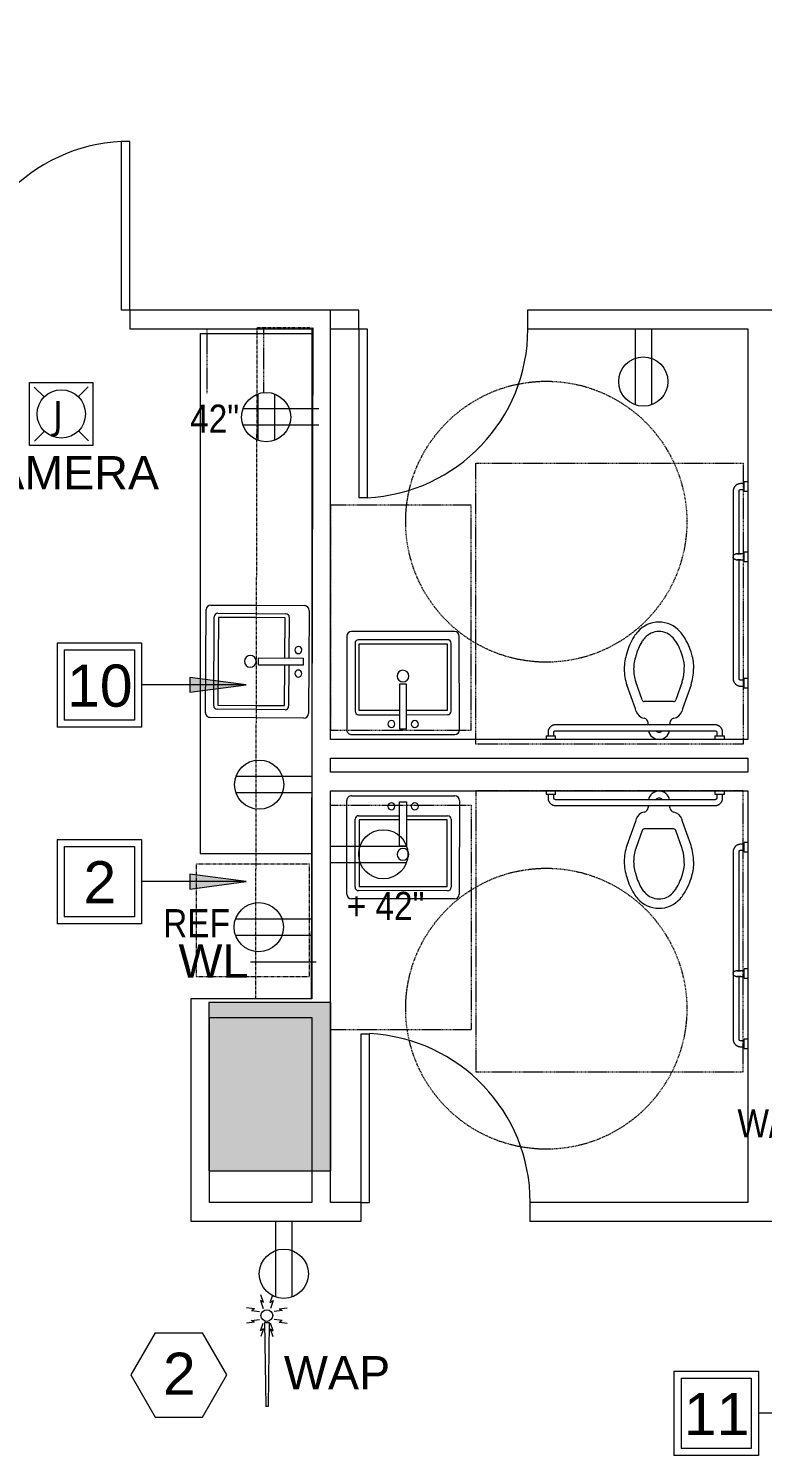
# Model space of a CAD drawing. Header units: inches. Extents: x 1 to 3107, y -595 to 378.
# Drawn here: x 1689.5 to 1846.1, y -403.1 to -98.4 of the extents above; entities that cross this region are included whole.
import ezdxf

# ---------------------------------------------------------------- set-up
doc = ezdxf.new("R2010")
doc.units = ezdxf.units.IN
doc.header["$MEASUREMENT"] = 0
for name, pattern in [('Demolished 3_16_', [0.28125, 0.1875, -0.09375]), ('Hidden 1_8_', [0.1875, 0.125, -0.0625]), ('Overhead', [0.15625, 0.09375, -0.0625])]:
    doc.linetypes.add(name, pattern=pattern)
for name, color, linetype, lineweight in [('A-ANNO-NOTE', 131, 'Continuous', 20), ('A-DETL', 90, 'Continuous', 9), ('A-DETL-DEMO', 6, 'Demolished 3_16_', 9), ('A-DETL-GENF', 92, 'Continuous', 9), ('A-DETL-HDLN', 90, 'Hidden 1_8_', 9), ('A-DETL-MEDM', 33, 'Continuous', 13), ('A-DOOR', 31, 'Continuous', 13), ('A-WALL', 113, 'Continuous', 50), ('E-DATA', 2, 'Continuous', 9), ('E-ELEC-FIXT-IDEN', 2, 'Continuous', 9), ('G-ANNO-TEXT', 231, 'Continuous', 9), ('P-SANR-FIXT', 6, 'Continuous', 13), ('Q-CASE', 31, 'Continuous', 13), ('Q-SPCQ', 91, 'Continuous', 13)]:
    doc.layers.add(name, color=color, linetype=linetype, lineweight=lineweight)
doc.styles.add('Arial', font='arial.ttf', dxfattribs={"height": 9})
doc.styles.add('Arial_2', font='arial.ttf', dxfattribs={"width": 0.85, "height": 6})
doc.styles.add('Arial_3', font='arial.ttf', dxfattribs={"height": 7.125})
doc.styles.add('Tahoma', font='tahoma.ttf', dxfattribs={"height": 6})

# ---------------------------------------------------------------- blocks, each defined once
blk = doc.blocks.new('Upper Cabinet - Standard Upper Cabinet-2101312-New Construction - Tel_Data_Elec Plan')
at = {"layer": 'Q-CASE'}
blk.add_line((95.92, 0), (-47.26, 0), dxfattribs=at)
at = {"layer": 'Q-CASE', "linetype": 'Overhead', "lineweight": 9}
for p, q in [((-47.26, 0), (-47.26, -12)), ((95.92, -12), (95.92, 0)), ((-47.26, -12), (95.92, -12))]:
    blk.add_line(p, q, dxfattribs=at)
blk = doc.blocks.new('Sink-Single - 2D - Default-492951-New Construction - Tel_Data_Elec Plan')
at = {"layer": 'P-SANR-FIXT'}
for p, q in [((-12, 12.19), (-12, 22.5)), ((-11, 23.5), (11, 23.5)), ((-0.76, 12.75), (-0.76, 22.25)), ((-0.76, 22.25), (0.74, 22.25)), ((0.74, 22.25), (0.74, 12.75)), ((12, 22.5), (12, 12.31)), ((-10.25, 12.2), (-10.25, 18.5)), ((-9.5, 19.25), (-0.76, 19.25)), ((-0.76, 18.37), (-9.37, 18.37)), ((-9.37, 18.37), (-9.37, 12.21)), ((0.74, 19.25), (9.5, 19.25)), ((9.38, 18.37), (0.74, 18.37)), ((9.38, 12.29), (9.38, 18.37)), ((10.25, 18.5), (10.25, 12.3)), ((-12, 2.5), (-12, 12.19)), ((-10.25, 4), (-10.25, 12.2)), ((-9.37, 12.21), (-9.37, 4.13)), ((0.74, 12.75), (-0.76, 12.75)), ((9.38, 4.13), (9.38, 12.29)), ((10.25, 12.3), (10.25, 4)), ((12, 12.31), (12, 2.5)), ((9.5, 3.25), (-9.5, 3.25)), ((-9.37, 4.13), (9.38, 4.13)), ((11, 1.5), (-11, 1.5))]:
    blk.add_line(p, q, dxfattribs=at)
for centre, radius, start, end in [((-11, 22.5), 1, 90, 180), ((-2.5, 21.25), 0.75, 0, 180), ((2.5, 21.25), 0.75, 0, 180), ((11, 22.5), 1, 0, 90), ((-9.5, 18.5), 0.75, 90, 180), ((-2.5, 21.25), 0.75, 180, 0), ((2.5, 21.25), 0.75, 180, 0), ((9.5, 18.5), 0.75, 0, 90), ((-0.03, 11), 1.25, 0, 180), ((-0.03, 11), 1.25, 180, 0), ((-9.5, 4), 0.75, 180, 270), ((9.5, 4), 0.75, 270, 0), ((-11, 2.5), 1, 180, 270), ((11, 2.5), 1, 270, 360)]:
    blk.add_arc(centre, radius, start, end, dxfattribs=at)
blk = doc.blocks.new('Single-Flush - 36_ x 84_-1510128-New Construction - Tel_Data_Elec Plan')
at = {"layer": 'A-DOOR', "color": 7, "lineweight": 20}
for p, q in [((16.25, 2), (16.25, 38.02)), ((18, 38.02), (16.25, 38.02)), ((18, 2), (18, 38.02)), ((18, 2), (16.25, 2))]:
    blk.add_line(p, q, dxfattribs=at)
at = {"layer": 'A-DOOR', "lineweight": 9}
blk.add_arc((18, 2), 36.07, 92.7812, 180, dxfattribs=at)
blk = doc.blocks.new('Counter Top _No Backsplash_ - Standard Counter Top-2102570-New Construction - Tel_Data_Elec Plan')
at = {"layer": 'Q-CASE'}
for p, q in [((63.75, 0), (-47.26, 0)), ((-47.26, 0), (-47.26, -11.84)), ((63.75, 0), (63.75, -12.09)), ((-47.26, -11.84), (-47.26, -23.81)), ((63.75, -12.09), (63.75, -23.81))]:
    blk.add_line(p, q, dxfattribs=at)
blk = doc.blocks.new('Single-Flush - 36_ x 84_-1509972-New Construction - Tel_Data_Elec Plan')
at = {"layer": 'A-DOOR', "color": 7, "lineweight": 20}
for p, q in [((16.25, -2), (16.25, -38.02)), ((18, -2), (16.25, -2)), ((18, -2), (18, -38.02)), ((18, -38.02), (16.25, -38.02))]:
    blk.add_line(p, q, dxfattribs=at)
at = {"layer": 'A-DOOR', "lineweight": 9}
blk.add_arc((18, -2), 36.07, 180, 267.2188, dxfattribs=at)
blk = doc.blocks.new('Sink-Single - 2D - Default-V21-New Construction - Tel_Data_Elec Plan')
at = {"layer": 'P-SANR-FIXT'}
for p, q in [((-12, 2.5), (-12, 22.5)), ((-11, 23.5), (11, 23.5)), ((-0.76, 12.75), (-0.76, 22.25)), ((-0.76, 22.25), (0.74, 22.25)), ((0.74, 22.25), (0.74, 12.75)), ((12, 22.5), (12, 2.5)), ((-10.25, 4), (-10.25, 18.5)), ((-9.5, 19.25), (-0.76, 19.25)), ((-0.76, 18.37), (-9.37, 18.37)), ((-9.37, 18.37), (-9.37, 4.13)), ((0.74, 19.25), (9.5, 19.25)), ((9.38, 18.37), (0.74, 18.37)), ((9.38, 4.13), (9.38, 18.37)), ((10.25, 18.5), (10.25, 4)), ((0.74, 12.75), (-0.76, 12.75)), ((9.5, 3.25), (-9.5, 3.25)), ((-9.37, 4.13), (9.38, 4.13)), ((11, 1.5), (-11, 1.5))]:
    blk.add_line(p, q, dxfattribs=at)
for centre, radius, start, end in [((-11, 22.5), 1, 90, 180), ((-2.5, 21.25), 0.75, 0, 180), ((2.5, 21.25), 0.75, 0, 180), ((11, 22.5), 1, 0, 90), ((-9.5, 18.5), 0.75, 90, 180), ((-2.5, 21.25), 0.75, 180, 0), ((2.5, 21.25), 0.75, 180, 0), ((9.5, 18.5), 0.75, 0, 90), ((-0.03, 11), 1.25, 0, 180), ((-0.03, 11), 1.25, 180, 0), ((-9.5, 4), 0.75, 180, 270), ((9.5, 4), 0.75, 270, 0), ((-11, 2.5), 1, 180, 270), ((11, 2.5), 1, 270, 360)]:
    blk.add_arc(centre, radius, start, end, dxfattribs=at)
blk = doc.blocks.new('Toilet - Wall-Mounted_Tankless - 2D - ADA-825458-New Construction - Tel_Data_Elec Plan')
at = {"layer": 'P-SANR-FIXT'}
for p, q in [((-4.86, -5.97), (-5.04, -6.5)), ((-2.31, -3.11), (-2.31, -3.55)), ((2.31, -3.55), (2.31, -3.1)), ((5.04, -6.5), (4.86, -5.97)), ((-5.04, -6.5), (-6.84, -11.63)), ((-3.6, -8.43), (-4.95, -12.28)), ((3.13, -8.09), (-3.13, -8.09)), ((4.95, -12.28), (3.6, -8.43)), ((6.84, -11.63), (5.04, -6.5))]:
    blk.add_line(p, q, dxfattribs=at)
for centre, radius, start, end in [((0, -2.31), 2.31, 11.7585, 168.344), ((0, -2.31), 0.811, 36.5995, 142.7674), ((-2.77, -6.68), 2.21, 100.2494, 161.027), ((-3.35, -3.48), 1.04, 280.2494, 356.2081), ((3.35, -3.48), 1.04, 183.7919, 259.7506), ((2.77, -6.68), 2.21, 18.973, 79.7506), ((-3.13, -8.59), 0.5, 90, 160.6685), ((3.13, -8.59), 0.5, 19.3315, 90), ((3.12, -15.03), 10.52, 161.1646, 180), ((-3.12, -15.03), 10.52, 360, 18.8354), ((3.12, -15.03), 10.52, 180, 198.8354), ((3.12, -15.03), 8.52, 161.2198, 180), ((3.12, -15.03), 8.52, 180, 199.2848), ((-3.12, -15.03), 8.52, 359.5484, 18.7802), ((-0.62, -15.56), 6.05, 340.5901, 4.3884), ((-0.62, -15.56), 8.05, 341.1646, 3.7754), ((5.91, -15.01), 11.2, 194.6127, 211.5272), ((-6.53, -14.47), 12.01, 327.8381, 345.0642), ((-6.53, -14.47), 14.01, 327.6462, 344.7553), ((5.91, -15.01), 13.2, 194.9626, 211.7838), ((3.98, -15.55), 9.29, 214.9406, 221.2014), ((-3.98, -15.55), 9.29, 318.7986, 325.121), ((3.98, -15.55), 11.29, 214.6359, 221.2014), ((0, -19.04), 6, 221.2014, 318.7986), ((0, -19.04), 4, 221.2014, 318.7986), ((-3.98, -15.55), 11.29, 318.7986, 325.3641)]:
    blk.add_arc(centre, radius, start, end, dxfattribs=at)
blk = doc.blocks.new('Sink-Single - 2D - Default-1642245-New Construction - Tel_Data_Elec Plan')
at = {"layer": 'P-SANR-FIXT'}
for p, q in [((-12, -2.5), (-12, -22.5)), ((11, -1.5), (-11, -1.5)), ((12, -22.5), (12, -2.5)), ((-10.25, -4), (-10.25, -18.5)), ((9.5, -3.25), (-9.5, -3.25)), ((-9.37, -18.37), (-9.37, -4.13)), ((-9.37, -4.13), (9.38, -4.13)), ((9.38, -4.13), (9.38, -18.37)), ((10.25, -18.5), (10.25, -4)), ((0.74, -12.75), (-0.76, -12.75)), ((-0.76, -12.75), (-0.76, -22.25)), ((0.74, -22.25), (0.74, -12.75)), ((-9.5, -19.25), (-0.76, -19.25)), ((-0.76, -18.37), (-9.37, -18.37)), ((9.38, -18.37), (0.74, -18.37)), ((0.74, -19.25), (9.5, -19.25)), ((-11, -23.5), (11, -23.5)), ((-0.76, -22.25), (0.74, -22.25))]:
    blk.add_line(p, q, dxfattribs=at)
for centre, radius, start, end in [((-11, -2.5), 1, 90, 180), ((11, -2.5), 1, 0, 90), ((-9.5, -4), 0.75, 90, 180), ((9.5, -4), 0.75, 360, 90), ((-0.03, -11), 1.25, 360, 180), ((-0.03, -11), 1.25, 180, 360), ((-9.5, -18.5), 0.75, 180, 270), ((-2.5, -21.25), 0.75, 360, 180), ((-2.5, -21.25), 0.75, 180, 360), ((2.5, -21.25), 0.75, 360, 180), ((2.5, -21.25), 0.75, 180, 360), ((9.5, -18.5), 0.75, 270, 0), ((-11, -22.5), 1, 180, 270), ((11, -22.5), 1, 270, 0)]:
    blk.add_arc(centre, radius, start, end, dxfattribs=at)
blk = doc.blocks.new('Toilet - Wall-Mounted_Tankless - 2D - ADA-V23-New Construction - Tel_Data_Elec Plan')
at = {"layer": 'P-SANR-FIXT'}
for p, q in [((-3.6, 8.43), (-4.95, 12.28)), ((4.95, 12.28), (3.6, 8.43)), ((-5.04, 6.5), (-6.84, 11.63)), ((6.84, 11.63), (5.04, 6.5)), ((-4.86, 5.97), (-5.04, 6.5)), ((3.13, 8.09), (-3.13, 8.09)), ((5.04, 6.5), (4.86, 5.97)), ((-2.31, 3.11), (-2.31, 3.55)), ((2.31, 3.55), (2.31, 3.1))]:
    blk.add_line(p, q, dxfattribs=at)
for centre, radius, start, end in [((0, 19.04), 6, 41.2014, 138.7986), ((5.91, 15.01), 13.2, 148.2162, 165.0374), ((3.98, 15.55), 11.29, 138.7986, 145.3641), ((3.98, 15.55), 9.29, 138.7986, 145.0594), ((0, 19.04), 4, 41.2014, 138.7986), ((-3.98, 15.55), 9.29, 34.879, 41.2014), ((-3.98, 15.55), 11.29, 34.6359, 41.2014), ((-6.53, 14.47), 14.01, 15.2447, 32.3538), ((3.12, 15.03), 10.52, 161.1646, 180), ((5.91, 15.01), 11.2, 148.4728, 165.3873), ((-6.53, 14.47), 12.01, 14.9358, 32.1619), ((3.12, 15.03), 8.52, 160.7152, 180), ((-0.62, 15.56), 6.05, 355.6116, 19.4099), ((-0.62, 15.56), 8.05, 356.2246, 18.8354), ((3.12, 15.03), 10.52, 180, 198.8354), ((3.12, 15.03), 8.52, 180, 198.7802), ((-3.12, 15.03), 8.52, 341.2198, 0.4516), ((-3.12, 15.03), 10.52, 341.1646, 0), ((-3.13, 8.59), 0.5, 199.3315, 270), ((3.13, 8.59), 0.5, 270, 340.6685), ((-2.77, 6.68), 2.21, 198.973, 259.7506), ((-3.35, 3.48), 1.04, 3.7919, 79.7506), ((3.35, 3.48), 1.04, 100.2494, 176.2081), ((2.77, 6.68), 2.21, 280.2494, 341.027), ((0, 2.31), 2.31, 191.656, 348.2415), ((0, 2.31), 0.811, 217.2326, 323.4005)]:
    blk.add_arc(centre, radius, start, end, dxfattribs=at)
blk = doc.blocks.new('ADA - toilet_3-piece_grab_bars - 17_ Seat Height-2081912-New Construction - Tel_Data_Elec Plan')
at = {"layer": 'Q-SPCQ', "lineweight": 9}
for p, q in [((-9.06, -2), (-9.06, -2.75)), ((-7.06, -2.75), (-9.06, -2.75)), ((-8.68, -2.75), (-8.68, -3.5)), ((-7.43, -3.5), (-7.43, -2.75)), ((-7.06, -2.75), (-7.06, -2)), ((26.94, -2), (26.94, -2.75)), ((28.94, -2.75), (26.94, -2.75)), ((27.32, -2.75), (27.32, -3.5)), ((28.57, -3.5), (28.57, -2.75)), ((28.94, -2.75), (28.94, -2)), ((26.94, -3.87), (-7.06, -3.87)), ((-7.06, -5.12), (26.94, -5.12)), ((30.82, -15), (30.82, -55)), ((32.07, -40.38), (32.07, -15)), ((33.19, -13.37), (32.44, -13.37)), ((32.44, -14.63), (33.19, -14.63)), ((33.94, -13), (33.19, -13)), ((33.19, -15), (33.19, -13)), ((33.19, -15), (33.94, -15)), ((32.07, -55), (32.07, -41.61)), ((33.19, -40.38), (32.44, -40.38)), ((33.19, -40.38), (32.44, -40.38)), ((32.44, -41.62), (33.19, -41.62)), ((32.44, -41.62), (33.19, -41.62)), ((33.94, -40), (33.19, -40)), ((33.19, -42), (33.19, -40)), ((33.19, -42), (33.94, -42)), ((33.94, -40), (33.94, -42)), ((33.19, -55.37), (32.44, -55.37)), ((32.44, -56.62), (33.19, -56.62)), ((33.94, -55), (33.19, -55)), ((33.19, -57), (33.19, -55)), ((33.19, -57), (33.94, -57))]:
    blk.add_line(p, q, dxfattribs=at)
at = {"layer": 'Q-SPCQ', "lineweight": 9, "flags": 128}
for points in [[(-8.68, -3.5), (-8.68, -3.56), (-8.68, -3.63), (-8.67, -3.69), (-8.66, -3.76), (-8.65, -3.82), (-8.64, -3.89), (-8.62, -3.95), (-8.6, -4.01), (-8.58, -4.07), (-8.56, -4.13), (-8.53, -4.19), (-8.5, -4.25), (-8.47, -4.31), (-8.44, -4.36), (-8.4, -4.42), (-8.36, -4.47), (-8.32, -4.52), (-8.28, -4.57), (-8.24, -4.62), (-8.19, -4.67), (-8.14, -4.71), (-8.09, -4.75), (-8.04, -4.79), (-7.99, -4.83), (-7.94, -4.87), (-7.88, -4.9), (-7.82, -4.93), (-7.77, -4.96), (-7.71, -4.99), (-7.65, -5.01), (-7.59, -5.04), (-7.52, -5.06), (-7.46, -5.07), (-7.4, -5.09), (-7.34, -5.1), (-7.27, -5.11), (-7.21, -5.12), (-7.14, -5.12), (-7.08, -5.12), (-7.06, -5.12)], [(-7.06, -3.87), (-7.07, -3.87), (-7.09, -3.87), (-7.1, -3.87), (-7.12, -3.87), (-7.13, -3.87), (-7.15, -3.86), (-7.16, -3.86), (-7.18, -3.86), (-7.19, -3.85), (-7.2, -3.85), (-7.22, -3.84), (-7.23, -3.83), (-7.25, -3.83), (-7.26, -3.82), (-7.27, -3.81), (-7.28, -3.8), (-7.29, -3.79), (-7.31, -3.78), (-7.32, -3.77), (-7.33, -3.76), (-7.34, -3.75), (-7.35, -3.74), (-7.36, -3.73), (-7.37, -3.72), (-7.37, -3.7), (-7.38, -3.69), (-7.39, -3.68), (-7.4, -3.66), (-7.4, -3.65), (-7.41, -3.64), (-7.41, -3.62), (-7.42, -3.61), (-7.42, -3.59), (-7.43, -3.58), (-7.43, -3.56), (-7.43, -3.55), (-7.43, -3.53), (-7.43, -3.52), (-7.43, -3.5), (-7.43, -3.5)], [(26.94, -5.12), (27.01, -5.12), (27.07, -5.12), (27.14, -5.11), (27.2, -5.1), (27.26, -5.09), (27.33, -5.08), (27.39, -5.06), (27.45, -5.04), (27.51, -5.02), (27.57, -5), (27.63, -4.97), (27.69, -4.94), (27.75, -4.91), (27.8, -4.88), (27.86, -4.84), (27.91, -4.8), (27.96, -4.76), (28.01, -4.72), (28.06, -4.68), (28.11, -4.63), (28.15, -4.58), (28.19, -4.54), (28.23, -4.48), (28.27, -4.43), (28.31, -4.38), (28.34, -4.32), (28.37, -4.27), (28.4, -4.21), (28.43, -4.15), (28.46, -4.09), (28.48, -4.03), (28.5, -3.97), (28.52, -3.9), (28.53, -3.84), (28.54, -3.78), (28.55, -3.71), (28.56, -3.65), (28.56, -3.58), (28.57, -3.52), (28.57, -3.5)], [(27.32, -3.5), (27.32, -3.51), (27.31, -3.53), (27.31, -3.54), (27.31, -3.56), (27.31, -3.57), (27.31, -3.59), (27.3, -3.6), (27.3, -3.62), (27.29, -3.63), (27.29, -3.65), (27.28, -3.66), (27.27, -3.67), (27.27, -3.69), (27.26, -3.7), (27.25, -3.71), (27.24, -3.72), (27.23, -3.74), (27.22, -3.75), (27.21, -3.76), (27.2, -3.77), (27.19, -3.78), (27.18, -3.79), (27.17, -3.8), (27.16, -3.81), (27.14, -3.82), (27.13, -3.82), (27.12, -3.83), (27.1, -3.84), (27.09, -3.84), (27.08, -3.85), (27.06, -3.85), (27.05, -3.86), (27.03, -3.86), (27.02, -3.87), (27, -3.87), (26.99, -3.87), (26.98, -3.87), (26.96, -3.87), (26.95, -3.87), (26.94, -3.87)], [(32.44, -13.37), (32.38, -13.38), (32.31, -13.38), (32.25, -13.39), (32.18, -13.4), (32.12, -13.41), (32.05, -13.42), (31.99, -13.44), (31.93, -13.46), (31.87, -13.48), (31.81, -13.5), (31.75, -13.53), (31.69, -13.56), (31.63, -13.59), (31.58, -13.62), (31.52, -13.66), (31.47, -13.7), (31.42, -13.74), (31.37, -13.78), (31.32, -13.82), (31.28, -13.87), (31.23, -13.92), (31.19, -13.96), (31.15, -14.02), (31.11, -14.07), (31.07, -14.12), (31.04, -14.18), (31.01, -14.23), (30.98, -14.29), (30.95, -14.35), (30.93, -14.41), (30.9, -14.47), (30.88, -14.53), (30.87, -14.6), (30.85, -14.66), (30.84, -14.72), (30.83, -14.79), (30.82, -14.85), (30.82, -14.92), (30.82, -14.98), (30.82, -15)], [(32.07, -15), (32.07, -14.99), (32.07, -14.97), (32.07, -14.96), (32.07, -14.94), (32.07, -14.93), (32.08, -14.91), (32.08, -14.9), (32.09, -14.88), (32.09, -14.87), (32.1, -14.85), (32.1, -14.84), (32.11, -14.83), (32.12, -14.81), (32.12, -14.8), (32.13, -14.79), (32.14, -14.78), (32.15, -14.76), (32.16, -14.75), (32.17, -14.74), (32.18, -14.73), (32.19, -14.72), (32.2, -14.71), (32.21, -14.7), (32.23, -14.69), (32.24, -14.68), (32.25, -14.68), (32.26, -14.67), (32.28, -14.66), (32.29, -14.66), (32.31, -14.65), (32.32, -14.65), (32.33, -14.64), (32.35, -14.64), (32.36, -14.63), (32.38, -14.63), (32.39, -14.63), (32.41, -14.63), (32.42, -14.63), (32.44, -14.63), (32.44, -14.63)], [(30.83, -40.88), (30.83, -40.85), (30.84, -40.83), (30.85, -40.8), (30.86, -40.78), (30.87, -40.76), (30.88, -40.73), (30.89, -40.71), (30.9, -40.69), (30.91, -40.67), (30.93, -40.65), (30.94, -40.63), (30.96, -40.61), (30.97, -40.59), (30.99, -40.57), (31.01, -40.55), (31.02, -40.53), (31.04, -40.52), (31.06, -40.5), (31.08, -40.49), (31.1, -40.47), (31.12, -40.46), (31.15, -40.45), (31.17, -40.44), (31.19, -40.43), (31.21, -40.42), (31.24, -40.41), (31.26, -40.4), (31.29, -40.39), (31.31, -40.39), (31.33, -40.38), (31.36, -40.38), (31.38, -40.38), (31.41, -40.38), (31.43, -40.38), (31.44, -40.38)], [(31.44, -41.62), (31.42, -41.62), (31.39, -41.62), (31.37, -41.62), (31.34, -41.62), (31.32, -41.61), (31.29, -41.61), (31.27, -41.6), (31.24, -41.59), (31.22, -41.58), (31.2, -41.58), (31.17, -41.57), (31.15, -41.55), (31.13, -41.54), (31.11, -41.53), (31.09, -41.52), (31.07, -41.5), (31.05, -41.49), (31.03, -41.47), (31.01, -41.45), (30.99, -41.44), (30.98, -41.42), (30.96, -41.4), (30.94, -41.38), (30.93, -41.36), (30.92, -41.34), (30.9, -41.32), (30.89, -41.29), (30.88, -41.27), (30.87, -41.25), (30.86, -41.23), (30.85, -41.2), (30.84, -41.18), (30.84, -41.16), (30.83, -41.13), (30.83, -41.11)], [(31.44, -40.38), (31.44, -40.38), (31.44, -40.38), (31.45, -40.38), (31.45, -40.38), (31.46, -40.38)], [(32.44, -40.38), (32.4, -40.38), (32.36, -40.38), (32.32, -40.38), (32.28, -40.38), (32.24, -40.38), (32.2, -40.38), (32.16, -40.38), (32.13, -40.38), (32.09, -40.38), (32.05, -40.38), (32.02, -40.38), (31.98, -40.38), (31.94, -40.38), (31.91, -40.38), (31.88, -40.38), (31.84, -40.38), (31.81, -40.38), (31.78, -40.38), (31.75, -40.38), (31.72, -40.38), (31.7, -40.38), (31.67, -40.38), (31.65, -40.38), (31.62, -40.38), (31.6, -40.38), (31.58, -40.38), (31.56, -40.38), (31.54, -40.38), (31.52, -40.38), (31.51, -40.38), (31.5, -40.38), (31.48, -40.38), (31.47, -40.38), (31.46, -40.38), (31.46, -40.38), (31.45, -40.38), (31.45, -40.38), (31.44, -40.38), (31.44, -40.38)], [(31.46, -41.62), (31.46, -41.62), (31.45, -41.62), (31.45, -41.62), (31.44, -41.62), (31.44, -41.62)], [(31.44, -41.62), (31.44, -41.62), (31.44, -41.62), (31.45, -41.62), (31.45, -41.62), (31.46, -41.62), (31.47, -41.62), (31.48, -41.62), (31.49, -41.62), (31.51, -41.62), (31.52, -41.62), (31.54, -41.62), (31.55, -41.62), (31.57, -41.62), (31.59, -41.62), (31.62, -41.62), (31.64, -41.62), (31.66, -41.62), (31.69, -41.62), (31.72, -41.62), (31.74, -41.62), (31.77, -41.62), (31.8, -41.62), (31.84, -41.62), (31.87, -41.62), (31.9, -41.62), (31.93, -41.62), (31.97, -41.62), (32.01, -41.62), (32.04, -41.62), (32.08, -41.62), (32.12, -41.62), (32.15, -41.62), (32.19, -41.62), (32.23, -41.62), (32.27, -41.62), (32.31, -41.62), (32.35, -41.62), (32.39, -41.62), (32.43, -41.62), (32.44, -41.62)], [(32.44, -41.62), (32.4, -41.62), (32.36, -41.62), (32.32, -41.62), (32.28, -41.62), (32.24, -41.62), (32.2, -41.62), (32.16, -41.62), (32.13, -41.62), (32.09, -41.62), (32.05, -41.62), (32.02, -41.62), (31.98, -41.62), (31.94, -41.62), (31.91, -41.62), (31.88, -41.62), (31.84, -41.62), (31.81, -41.62), (31.78, -41.62), (31.75, -41.62), (31.72, -41.62), (31.7, -41.62), (31.67, -41.62)], [(31.69, -40.38), (31.72, -40.38), (31.74, -40.38), (31.77, -40.38), (31.8, -40.38), (31.84, -40.38), (31.87, -40.38), (31.9, -40.38), (31.93, -40.38), (31.97, -40.38), (32.01, -40.38), (32.04, -40.38), (32.08, -40.38), (32.12, -40.38), (32.15, -40.38), (32.19, -40.38), (32.23, -40.38), (32.27, -40.38), (32.31, -40.38), (32.35, -40.38), (32.39, -40.38), (32.43, -40.38), (32.44, -40.38)], [(30.82, -55), (30.82, -55.06), (30.82, -55.13), (30.83, -55.19), (30.84, -55.26), (30.85, -55.32), (30.86, -55.39), (30.88, -55.45), (30.9, -55.51), (30.92, -55.57), (30.94, -55.63), (30.97, -55.69), (31, -55.75), (31.03, -55.81), (31.06, -55.86), (31.1, -55.92), (31.14, -55.97), (31.18, -56.02), (31.22, -56.07), (31.26, -56.12), (31.31, -56.17), (31.36, -56.21), (31.41, -56.25), (31.46, -56.29), (31.51, -56.33), (31.56, -56.37), (31.62, -56.4), (31.68, -56.43), (31.73, -56.46), (31.79, -56.49), (31.85, -56.51), (31.91, -56.54), (31.98, -56.56), (32.04, -56.57), (32.1, -56.59), (32.16, -56.6), (32.23, -56.61), (32.29, -56.62), (32.36, -56.62), (32.42, -56.62), (32.44, -56.62)], [(32.44, -55.37), (32.43, -55.37), (32.41, -55.37), (32.4, -55.37), (32.38, -55.37), (32.37, -55.37), (32.35, -55.36), (32.34, -55.36), (32.32, -55.36), (32.31, -55.35), (32.3, -55.35), (32.28, -55.34), (32.27, -55.33), (32.25, -55.33), (32.24, -55.32), (32.23, -55.31), (32.22, -55.3), (32.21, -55.29), (32.19, -55.28), (32.18, -55.27), (32.17, -55.26), (32.16, -55.25), (32.15, -55.24), (32.14, -55.23), (32.13, -55.22), (32.13, -55.2), (32.12, -55.19), (32.11, -55.18), (32.1, -55.16), (32.1, -55.15), (32.09, -55.14), (32.09, -55.12), (32.08, -55.11), (32.08, -55.09), (32.07, -55.08), (32.07, -55.06), (32.07, -55.05), (32.07, -55.03), (32.07, -55.02), (32.07, -55), (32.07, -55)]]:
    blk.add_lwpolyline(points, dxfattribs=at)
blk = doc.blocks.new('ADA - toilet_3-piece_grab_bars - 17_ Seat Height-V24-New Construction - Tel_Data_Elec Plan')
at = {"layer": 'Q-SPCQ', "lineweight": 9}
for p, q in [((30.82, 55), (30.82, 15)), ((32.07, 41.61), (32.07, 55)), ((33.19, 56.62), (32.44, 56.62)), ((32.44, 55.37), (33.19, 55.37)), ((33.94, 57), (33.19, 57)), ((33.19, 55), (33.19, 57)), ((33.19, 55), (33.94, 55)), ((32.07, 15), (32.07, 40.38)), ((33.19, 41.62), (32.44, 41.62)), ((33.19, 41.62), (32.44, 41.62)), ((32.44, 40.37), (33.19, 40.37)), ((32.44, 40.37), (33.19, 40.37)), ((33.94, 42), (33.19, 42)), ((33.19, 40), (33.19, 42)), ((33.19, 40), (33.94, 40)), ((33.94, 42), (33.94, 40)), ((33.19, 14.62), (32.44, 14.62)), ((32.44, 13.37), (33.19, 13.37)), ((33.94, 15), (33.19, 15)), ((33.19, 13), (33.19, 15)), ((33.19, 13), (33.94, 13)), ((-8.68, 3.5), (-8.68, 2.75)), ((-7.43, 2.75), (-7.43, 3.5)), ((26.94, 5.12), (-7.06, 5.12)), ((-7.06, 3.87), (26.94, 3.87)), ((27.32, 3.5), (27.32, 2.75)), ((28.57, 2.75), (28.57, 3.5)), ((-9.06, 2.75), (-9.06, 2)), ((-9.06, 2.75), (-7.06, 2.75)), ((-7.06, 2), (-7.06, 2.75)), ((26.94, 2.75), (26.94, 2)), ((26.94, 2.75), (28.94, 2.75)), ((28.94, 2), (28.94, 2.75))]:
    blk.add_line(p, q, dxfattribs=at)
at = {"layer": 'Q-SPCQ', "lineweight": 9, "flags": 128}
for points in [[(32.44, 56.62), (32.38, 56.62), (32.31, 56.62), (32.25, 56.61), (32.18, 56.6), (32.12, 56.59), (32.05, 56.58), (31.99, 56.56), (31.93, 56.54), (31.87, 56.52), (31.81, 56.5), (31.75, 56.47), (31.69, 56.44), (31.63, 56.41), (31.58, 56.38), (31.52, 56.34), (31.47, 56.3), (31.42, 56.26), (31.37, 56.22), (31.32, 56.18), (31.28, 56.13), (31.23, 56.08), (31.19, 56.04), (31.15, 55.98), (31.11, 55.93), (31.07, 55.88), (31.04, 55.82), (31.01, 55.77), (30.98, 55.71), (30.95, 55.65), (30.93, 55.59), (30.9, 55.53), (30.88, 55.47), (30.87, 55.4), (30.85, 55.34), (30.84, 55.28), (30.83, 55.21), (30.82, 55.15), (30.82, 55.08), (30.82, 55.02), (30.82, 55)], [(32.07, 55), (32.07, 55.01), (32.07, 55.03), (32.07, 55.04), (32.07, 55.06), (32.07, 55.07), (32.08, 55.09), (32.08, 55.1), (32.09, 55.12), (32.09, 55.13), (32.1, 55.15), (32.1, 55.16), (32.11, 55.17), (32.12, 55.19), (32.12, 55.2), (32.13, 55.21), (32.14, 55.22), (32.15, 55.24), (32.16, 55.25), (32.17, 55.26), (32.18, 55.27), (32.19, 55.28), (32.2, 55.29), (32.21, 55.3), (32.23, 55.31), (32.24, 55.32), (32.25, 55.32), (32.26, 55.33), (32.28, 55.34), (32.29, 55.34), (32.31, 55.35), (32.32, 55.35), (32.33, 55.36), (32.35, 55.36), (32.36, 55.37), (32.38, 55.37), (32.39, 55.37), (32.41, 55.37), (32.42, 55.37), (32.44, 55.37), (32.44, 55.37)], [(30.83, 41.12), (30.83, 41.15), (30.84, 41.17), (30.85, 41.2), (30.86, 41.22), (30.87, 41.24), (30.88, 41.27), (30.89, 41.29), (30.9, 41.31), (30.91, 41.33), (30.93, 41.35), (30.94, 41.37), (30.96, 41.39), (30.97, 41.41), (30.99, 41.43), (31.01, 41.45), (31.02, 41.47), (31.04, 41.48), (31.06, 41.5), (31.08, 41.51), (31.1, 41.53), (31.12, 41.54), (31.15, 41.55), (31.17, 41.56), (31.19, 41.57), (31.21, 41.58), (31.24, 41.59), (31.26, 41.6), (31.29, 41.61), (31.31, 41.61), (31.33, 41.62), (31.36, 41.62), (31.38, 41.62), (31.41, 41.62), (31.43, 41.62), (31.44, 41.62)], [(31.44, 40.37), (31.42, 40.38), (31.39, 40.38), (31.37, 40.38), (31.34, 40.38), (31.32, 40.39), (31.29, 40.39), (31.27, 40.4), (31.24, 40.41), (31.22, 40.42), (31.2, 40.42), (31.17, 40.43), (31.15, 40.45), (31.13, 40.46), (31.11, 40.47), (31.09, 40.48), (31.07, 40.5), (31.05, 40.51), (31.03, 40.53), (31.01, 40.55), (30.99, 40.56), (30.98, 40.58), (30.96, 40.6), (30.94, 40.62), (30.93, 40.64), (30.92, 40.66), (30.9, 40.68), (30.89, 40.71), (30.88, 40.73), (30.87, 40.75), (30.86, 40.77), (30.85, 40.8), (30.84, 40.82), (30.84, 40.84), (30.83, 40.87), (30.83, 40.89)], [(31.44, 41.62), (31.44, 41.62), (31.44, 41.62), (31.45, 41.62), (31.45, 41.62), (31.46, 41.62)], [(32.44, 41.62), (32.4, 41.62), (32.36, 41.62), (32.32, 41.62), (32.28, 41.62), (32.24, 41.62), (32.2, 41.62), (32.16, 41.62), (32.13, 41.62), (32.09, 41.62), (32.05, 41.62), (32.02, 41.62), (31.98, 41.62), (31.94, 41.62), (31.91, 41.62), (31.88, 41.62), (31.84, 41.62), (31.81, 41.62), (31.78, 41.62), (31.75, 41.62), (31.72, 41.62), (31.7, 41.62), (31.67, 41.62), (31.65, 41.62), (31.62, 41.62), (31.6, 41.62), (31.58, 41.62), (31.56, 41.62), (31.54, 41.62), (31.52, 41.62), (31.51, 41.62), (31.5, 41.62), (31.48, 41.62), (31.47, 41.62), (31.46, 41.62), (31.46, 41.62), (31.45, 41.62), (31.45, 41.62), (31.44, 41.62), (31.44, 41.62)], [(31.46, 40.37), (31.46, 40.37), (31.45, 40.37), (31.45, 40.37), (31.44, 40.37), (31.44, 40.37)], [(31.44, 40.37), (31.44, 40.37), (31.44, 40.37), (31.45, 40.37), (31.45, 40.37), (31.46, 40.37), (31.47, 40.37), (31.48, 40.37), (31.49, 40.37), (31.51, 40.37), (31.52, 40.37), (31.54, 40.37), (31.55, 40.37), (31.57, 40.37), (31.59, 40.37), (31.62, 40.37), (31.64, 40.37), (31.66, 40.37), (31.69, 40.37), (31.72, 40.37), (31.74, 40.37), (31.77, 40.37), (31.8, 40.37), (31.84, 40.37), (31.87, 40.37), (31.9, 40.37), (31.93, 40.37), (31.97, 40.37), (32.01, 40.37), (32.04, 40.37), (32.08, 40.37), (32.12, 40.37), (32.15, 40.37), (32.19, 40.37), (32.23, 40.37), (32.27, 40.37), (32.31, 40.37), (32.35, 40.37), (32.39, 40.37), (32.43, 40.37), (32.44, 40.37)], [(32.44, 40.37), (32.4, 40.37), (32.36, 40.37), (32.32, 40.37), (32.28, 40.37), (32.24, 40.37), (32.2, 40.37), (32.16, 40.37), (32.13, 40.37), (32.09, 40.37), (32.05, 40.37), (32.02, 40.37), (31.98, 40.37), (31.94, 40.37), (31.91, 40.37), (31.88, 40.37), (31.84, 40.37), (31.81, 40.37), (31.78, 40.37), (31.75, 40.37), (31.72, 40.37), (31.7, 40.37), (31.67, 40.37)], [(31.69, 41.62), (31.72, 41.62), (31.74, 41.62), (31.77, 41.62), (31.8, 41.62), (31.84, 41.62), (31.87, 41.62), (31.9, 41.62), (31.93, 41.62), (31.97, 41.62), (32.01, 41.62), (32.04, 41.62), (32.08, 41.62), (32.12, 41.62), (32.15, 41.62), (32.19, 41.62), (32.23, 41.62), (32.27, 41.62), (32.31, 41.62), (32.35, 41.62), (32.39, 41.62), (32.43, 41.62), (32.44, 41.62)], [(30.82, 15), (30.82, 14.94), (30.82, 14.87), (30.83, 14.81), (30.84, 14.74), (30.85, 14.68), (30.86, 14.61), (30.88, 14.55), (30.9, 14.49), (30.92, 14.43), (30.94, 14.37), (30.97, 14.31), (31, 14.25), (31.03, 14.19), (31.06, 14.14), (31.1, 14.08), (31.14, 14.03), (31.18, 13.98), (31.22, 13.93), (31.26, 13.88), (31.31, 13.83), (31.36, 13.79), (31.41, 13.75), (31.46, 13.71), (31.51, 13.67), (31.56, 13.63), (31.62, 13.6), (31.68, 13.57), (31.73, 13.54), (31.79, 13.51), (31.85, 13.49), (31.91, 13.46), (31.98, 13.44), (32.04, 13.43), (32.1, 13.41), (32.16, 13.4), (32.23, 13.39), (32.29, 13.38), (32.36, 13.38), (32.42, 13.37), (32.44, 13.37)], [(32.44, 14.62), (32.43, 14.63), (32.41, 14.63), (32.4, 14.63), (32.38, 14.63), (32.37, 14.63), (32.35, 14.64), (32.34, 14.64), (32.32, 14.64), (32.31, 14.65), (32.3, 14.65), (32.28, 14.66), (32.27, 14.67), (32.25, 14.67), (32.24, 14.68), (32.23, 14.69), (32.22, 14.7), (32.21, 14.71), (32.19, 14.72), (32.18, 14.73), (32.17, 14.74), (32.16, 14.75), (32.15, 14.76), (32.14, 14.77), (32.13, 14.78), (32.13, 14.8), (32.12, 14.81), (32.11, 14.82), (32.1, 14.84), (32.1, 14.85), (32.09, 14.86), (32.09, 14.88), (32.08, 14.89), (32.08, 14.91), (32.07, 14.92), (32.07, 14.94), (32.07, 14.95), (32.07, 14.97), (32.07, 14.98), (32.07, 15), (32.07, 15)], [(-7.06, 5.12), (-7.12, 5.12), (-7.19, 5.12), (-7.25, 5.11), (-7.32, 5.1), (-7.38, 5.09), (-7.45, 5.08), (-7.51, 5.06), (-7.57, 5.04), (-7.63, 5.02), (-7.69, 5), (-7.75, 4.97), (-7.81, 4.94), (-7.87, 4.91), (-7.92, 4.88), (-7.98, 4.84), (-8.03, 4.8), (-8.08, 4.76), (-8.13, 4.72), (-8.18, 4.68), (-8.22, 4.63), (-8.27, 4.58), (-8.31, 4.54), (-8.35, 4.48), (-8.39, 4.43), (-8.43, 4.38), (-8.46, 4.32), (-8.49, 4.27), (-8.52, 4.21), (-8.55, 4.15), (-8.57, 4.09), (-8.6, 4.03), (-8.62, 3.97), (-8.63, 3.9), (-8.65, 3.84), (-8.66, 3.78), (-8.67, 3.71), (-8.68, 3.65), (-8.68, 3.58), (-8.68, 3.52), (-8.68, 3.5)], [(-7.43, 3.5), (-7.43, 3.51), (-7.43, 3.53), (-7.43, 3.54), (-7.43, 3.56), (-7.43, 3.57), (-7.42, 3.59), (-7.42, 3.6), (-7.41, 3.62), (-7.41, 3.63), (-7.4, 3.65), (-7.4, 3.66), (-7.39, 3.67), (-7.38, 3.69), (-7.38, 3.7), (-7.37, 3.71), (-7.36, 3.72), (-7.35, 3.74), (-7.34, 3.75), (-7.33, 3.76), (-7.32, 3.77), (-7.31, 3.78), (-7.3, 3.79), (-7.29, 3.8), (-7.27, 3.81), (-7.26, 3.82), (-7.25, 3.82), (-7.24, 3.83), (-7.22, 3.84), (-7.21, 3.84), (-7.19, 3.85), (-7.18, 3.85), (-7.17, 3.86), (-7.15, 3.86), (-7.14, 3.87), (-7.12, 3.87), (-7.11, 3.87), (-7.09, 3.87), (-7.08, 3.87), (-7.06, 3.87), (-7.06, 3.87)], [(28.57, 3.5), (28.56, 3.56), (28.56, 3.63), (28.55, 3.69), (28.55, 3.76), (28.53, 3.82), (28.52, 3.89), (28.5, 3.95), (28.48, 4.01), (28.46, 4.07), (28.44, 4.13), (28.41, 4.19), (28.38, 4.25), (28.35, 4.31), (28.32, 4.36), (28.28, 4.42), (28.24, 4.47), (28.2, 4.52), (28.16, 4.57), (28.12, 4.62), (28.07, 4.67), (28.03, 4.71), (27.98, 4.75), (27.93, 4.79), (27.87, 4.83), (27.82, 4.87), (27.76, 4.9), (27.71, 4.93), (27.65, 4.96), (27.59, 4.99), (27.53, 5.01), (27.47, 5.04), (27.41, 5.06), (27.34, 5.07), (27.28, 5.09), (27.22, 5.1), (27.15, 5.11), (27.09, 5.12), (27.02, 5.12), (26.96, 5.12), (26.94, 5.12)], [(26.94, 3.87), (26.96, 3.87), (26.97, 3.87), (26.99, 3.87), (27, 3.87), (27.02, 3.87), (27.03, 3.86), (27.04, 3.86), (27.06, 3.86), (27.07, 3.85), (27.09, 3.85), (27.1, 3.84), (27.11, 3.83), (27.13, 3.83), (27.14, 3.82), (27.15, 3.81), (27.17, 3.8), (27.18, 3.79), (27.19, 3.78), (27.2, 3.77), (27.21, 3.76), (27.22, 3.75), (27.23, 3.74), (27.24, 3.73), (27.25, 3.72), (27.26, 3.7), (27.26, 3.69), (27.27, 3.68), (27.28, 3.66), (27.28, 3.65), (27.29, 3.64), (27.3, 3.62), (27.3, 3.61), (27.3, 3.59), (27.31, 3.58), (27.31, 3.56), (27.31, 3.55), (27.31, 3.53), (27.32, 3.52), (27.32, 3.5), (27.32, 3.5)]]:
    blk.add_lwpolyline(points, dxfattribs=at)
blk = doc.blocks.new('Wireless Access Point - Wireless Access Point-1196893-New Construction - Tel_Data_Elec Plan')
at = {"layer": 'E-DATA'}
for p, q in [((-1.36, 22.65), (-0.79, 20.99)), ((-0.74, 22.22), (-1.36, 22.65)), ((-0.74, 22.22), (-1.31, 23.87)), ((0.74, 22.22), (1.31, 23.87)), ((0.74, 22.22), (1.36, 22.65)), ((1.36, 22.65), (0.79, 20.99)), ((-2.62, 20.87), (-4.35, 21.09)), ((-2.62, 20.87), (-3.27, 20.51)), ((-3.27, 20.51), (-1.54, 20.3)), ((-3.27, 18.41), (-1.54, 18.62)), ((-2.62, 18.05), (-3.27, 18.41)), ((3.27, 20.51), (1.54, 20.3)), ((3.27, 18.41), (1.54, 18.62)), ((2.62, 20.87), (4.35, 21.09)), ((2.62, 20.87), (3.27, 20.51)), ((2.62, 18.05), (3.27, 18.41)), ((-2.62, 18.05), (-4.35, 17.83)), ((-1.36, 16.2), (-0.79, 17.85)), ((-0.74, 16.63), (-1.36, 16.2)), ((-0.74, 16.63), (-1.31, 14.97)), ((-0.5, 18), (-0.25, 0)), ((-0.25, 18), (-0.5, 18)), ((-0.25, 18), (0.25, 18)), ((0.5, 18), (0.25, 0)), ((0.25, 18), (0.5, 18)), ((0.74, 16.63), (1.31, 14.97)), ((0.74, 16.63), (1.36, 16.2)), ((1.36, 16.2), (0.79, 17.85)), ((2.62, 18.05), (4.35, 17.83)), ((0, 0), (-0.25, 0)), ((0.25, 0), (0, 0))]:
    blk.add_line(p, q, dxfattribs=at)
blk.add_circle((0, 19.46), 1.25, dxfattribs=at)
blk = doc.blocks.new('FORM Equipment_Fixture Tag - Square-214315-New Construction - Tel_Data_Elec Plan')
at = {"layer": 'A-ANNO-NOTE'}
for p, q in [((-0.09375, 0.09375), (0.09375, 0.09375)), ((-0.09375, 0.09375), (0.09375, 0.09375)), ((-0.09375, 0.09375), (0.09375, 0.09375)), ((-0.09375, 0.09375), (-0.09375, -0.09375)), ((-0.078125, 0.078125), (-0.078125, -0.078125)), ((-0.078125, 0.078125), (0.078125, 0.078125)), ((0.078125, 0.078125), (0.078125, -0.078125)), ((0.09375, 0.09375), (0.09375, -0.09375)), ((0.09375, -0.09375), (-0.09375, -0.09375)), ((0.078125, -0.078125), (-0.078125, -0.078125))]:
    blk.add_line(p, q, dxfattribs=at)
blk = doc.blocks.new('FORM Keynote Tag - Default w_arrow-62346-New Construction - Tel_Data_Elec Plan')
at = {"layer": 'A-ANNO-NOTE'}
for p, q in [((-0.0519, 0.1051), (-0.106, 0.0113)), ((-0.0519, 0.1051), (0.0537, 0.1051)), ((0.1078, 0.0113), (0.0537, 0.1051)), ((-0.106, 0.0113), (-0.0519, -0.0824)), ((0.0537, -0.0824), (0.1078, 0.0113)), ((-0.0519, -0.0824), (0.0537, -0.0824))]:
    blk.add_line(p, q, dxfattribs=at)

msp = doc.modelspace()

# ---------------------------------------------------------------- hatches: boundary and pattern name
at = {"layer": 'A-ANNO-NOTE'}
for points in [[(1735.87, -238.6), (1723.87, -237.02), (1723.87, -240.18)], [(1735.87, -280.6), (1723.87, -279.02), (1723.87, -282.18)]]:
    msp.add_hatch(color=256, dxfattribs=at).paths.add_polyline_path(points, flags=0)
at = {"layer": 'A-DETL-GENF'}
h = msp.add_hatch(color=57, dxfattribs=at)
h.paths.add_polyline_path([(1728.08, -342.38), (1753.96, -342.38), (1753.96, -306.38), (1727.96, -306.38), (1727.96, -342.38)], flags=0)
h.paths.add_polyline_path([(1403.78, -340.59), (1452.96, -340.59), (1452.96, -313.59), (1403.78, -313.59)], flags=0)
h.paths.add_polyline_path([(1981.95, -192.04), (1989.84, -167.77), (1991.74, -168.38), (1998.14, -148.68), (1970.65, -139.51), (1956.43, -183.26), (1972.96, -188.95)], flags=0)
h.paths.add_polyline_path([(1742.61, -96.35), (1760.15, -73.91), (1737.78, -57.05), (1720.55, -79.12), (1742.39, -96.18)], flags=0)
h.paths.add_polyline_path([(1419.35, -90.59), (1429.78, -90.59), (1429.78, -54.05), (1402.78, -54.05), (1402.78, -90.59), (1406.03, -90.59)], flags=0)

# ---------------------------------------------------------------- linework, layer by layer
at = {"layer": 'A-ANNO-NOTE'}
for p, q in [((1818.9, -162.59), (1818.9, -178.79)), ((1822.38, -162.59), (1822.38, -178.79)), ((1689.7, -173.99), (1703.2, -173.99)), ((1689.7, -187.49), (1689.7, -173.99)), ((1692.77, -177.12), (1690.65, -175)), ((1700.07, -177.06), (1702.19, -174.93)), ((1703.2, -173.99), (1703.2, -187.49)), ((1738.42, -176.45), (1738.42, -186.36)), ((1741.91, -176.45), (1741.91, -186.36)), ((1751.41, -179.67), (1735.21, -179.67)), ((1692.84, -184.42), (1690.71, -186.54)), ((1700.13, -184.35), (1702.26, -186.48)), ((1751.41, -183.15), (1735.21, -183.15)), ((1703.2, -187.49), (1689.7, -187.49)), ((1735.87, -238.6), (1723.87, -237.02)), ((1723.87, -237.02), (1723.87, -240.18)), ((1735.87, -238.6), (1713.56, -238.6)), ((1723.87, -240.18), (1735.87, -238.6)), ((1749.91, -258.15), (1733.71, -258.15)), ((1749.91, -261.63), (1733.71, -261.63)), ((1753.91, -273.02), (1770.11, -273.02)), ((1753.91, -276.51), (1770.11, -276.51)), ((1735.87, -280.6), (1723.87, -279.02)), ((1723.87, -279.02), (1723.87, -282.18)), ((1735.87, -280.6), (1713.56, -280.6)), ((1723.87, -282.18), (1735.87, -280.6)), ((1749.83, -288.59), (1733.63, -288.59)), ((1749.83, -292.07), (1733.63, -292.07)), ((1742.19, -353.09), (1742.19, -369.29)), ((1745.67, -353.09), (1745.67, -369.29)), ((1867.96, -394.13), (1845.18, -394.13))]:
    msp.add_line(p, q, dxfattribs=at)
for centre, radius in [((1820.64, -173.83), 5.25), ((1696.45, -180.74), 5.16), ((1740.16, -181.41), 5.25), ((1738.66, -259.89), 5.25), ((1765.16, -274.76), 5.25), ((1738.58, -290.33), 5.25), ((1743.93, -364.33), 5.25)]:
    msp.add_circle(centre, radius, dxfattribs=at)
at = {"layer": 'A-DETL', "lineweight": 13}
for p, q in [((1753.96, -306.38), (1727.96, -306.38)), ((1727.96, -306.38), (1727.96, -342.38)), ((1753.96, -342.38), (1753.96, -306.38)), ((1727.96, -342.38), (1753.96, -342.38))]:
    msp.add_line(p, q, dxfattribs=at)
at = {"layer": 'A-DETL-DEMO'}
for p, q in [((1727.6, -176.32), (1727.6, -162.59)), ((1739.66, -176.29), (1739.66, -162.59)), ((1784.93, -251.24), (1784.93, -191.24)), ((1784.93, -191.24), (1841.93, -191.24)), ((1841.93, -191.24), (1841.93, -251.24)), ((1783.91, -200.24), (1753.91, -200.24)), ((1753.91, -200.24), (1753.91, -248.24)), ((1783.91, -248.24), (1783.91, -200.24)), ((1753.91, -248.24), (1783.91, -248.24)), ((1841.93, -251.24), (1784.93, -251.24)), ((1841.93, -261.24), (1784.93, -261.24)), ((1784.93, -261.24), (1784.93, -321.24)), ((1841.93, -321.24), (1841.93, -261.24)), ((1753.91, -264.24), (1783.91, -264.24)), ((1753.91, -312.24), (1753.91, -264.24)), ((1783.91, -264.24), (1783.91, -312.24)), ((1783.91, -312.24), (1753.91, -312.24)), ((1784.93, -321.24), (1841.93, -321.24))]:
    msp.add_line(p, q, dxfattribs=at)
for centre in [(1799.93, -203.75), (1799.93, -307.74)]:
    msp.add_circle(centre, 30, dxfattribs=at)
at = {"layer": 'A-DETL-HDLN'}
for p, q in [((1725.33, -300.83), (1725.33, -276.83)), ((1725.33, -276.83), (1749.33, -276.83)), ((1749.33, -276.83), (1749.33, -300.83)), ((1725.33, -300.83), (1749.33, -300.83))]:
    msp.add_line(p, q, dxfattribs=at)
at = {"layer": 'A-DETL-MEDM', "lineweight": 20}
msp.add_line((1736.83, -297.75), (1750.83, -297.75), dxfattribs=at)
at = {"layer": 'A-WALL', "color": 7, "lineweight": 20}
for p, q in [((1759.93, -158.59), (1711.04, -158.59)), ((1711.04, -158.59), (1711.04, -162.59)), ((1753.91, -250.24), (1753.91, -158.59)), ((1759.93, -162.59), (1759.93, -158.59)), ((1913.93, -158.59), (1795.93, -158.59)), ((1795.93, -158.59), (1795.93, -162.59)), ((1711.04, -162.59), (1749.91, -162.59)), ((1749.91, -162.59), (1749.91, -305.6)), ((1753.91, -162.59), (1759.93, -162.59)), ((1795.93, -162.59), (1842.93, -162.59)), ((1842.93, -162.59), (1842.93, -210.24)), ((1842.93, -212.28), (1842.93, -250.24)), ((1842.93, -250.24), (1753.91, -250.24)), ((1753.91, -257.24), (1753.91, -254.24)), ((1753.91, -254.24), (1842.93, -254.24)), ((1842.93, -254.24), (1842.93, -257.24)), ((1842.93, -257.24), (1753.91, -257.24)), ((1753.91, -349.09), (1753.91, -261.24)), ((1753.91, -261.24), (1842.93, -261.24)), ((1842.93, -261.24), (1842.93, -299.24)), ((1842.93, -301.24), (1842.93, -349.09)), ((1749.91, -305.6), (1724.08, -305.6)), ((1724.08, -305.6), (1724.08, -349.09)), ((1728.08, -309.6), (1749.91, -309.6)), ((1728.08, -349.09), (1728.08, -309.6)), ((1749.91, -309.6), (1749.91, -349.09)), ((1724.08, -349.09), (1724.09, -349.09)), ((1724.09, -349.09), (1724.09, -353.09)), ((1749.91, -349.09), (1728.08, -349.09)), ((1760.43, -349.09), (1753.91, -349.09)), ((1760.43, -353.09), (1760.43, -349.09)), ((1842.93, -349.09), (1796.43, -349.09)), ((1796.43, -349.09), (1796.43, -353.09)), ((1724.09, -353.09), (1760.43, -353.09)), ((1796.43, -353.09), (1850.18, -353.09))]:
    msp.add_line(p, q, dxfattribs=at)

# ---------------------------------------------------------------- block references
at = {"layer": 'A-ANNO-NOTE', "xscale": 96, "yscale": 96, "zscale": 96}
for name, p in [('FORM Equipment_Fixture Tag - Square-214315-New Construction - Tel_Data_Elec Plan', (1704.56, -238.6)), ('FORM Equipment_Fixture Tag - Square-214315-New Construction - Tel_Data_Elec Plan', (1704.56, -280.6)), ('FORM Keynote Tag - Default w_arrow-62346-New Construction - Tel_Data_Elec Plan', (1721.44, -387.03)), ('FORM Equipment_Fixture Tag - Square-214315-New Construction - Tel_Data_Elec Plan', (1836.18, -394.13))]:
    msp.add_blockref(name, p, dxfattribs=at)
at = {"layer": 'A-DOOR'}
msp.add_blockref('Single-Flush - 36_ x 84_-1510128-New Construction - Tel_Data_Elec Plan', (1693.04, -160.59), dxfattribs=at)
at = {"layer": 'A-DOOR', "rotation": 180}
for name, p in [('Single-Flush - 36_ x 84_-1510128-New Construction - Tel_Data_Elec Plan', (1777.93, -160.59)), ('Single-Flush - 36_ x 84_-1509972-New Construction - Tel_Data_Elec Plan', (1778.43, -351.09))]:
    msp.add_blockref(name, p, dxfattribs=at)
at = {"layer": 'E-DATA'}
msp.add_blockref('Wireless Access Point - Wireless Access Point-1196893-New Construction - Tel_Data_Elec Plan', (1740.31, -392.71), dxfattribs=at)
at = {"layer": 'P-SANR-FIXT'}
for name, p in [('ADA - toilet_3-piece_grab_bars - 17_ Seat Height-V24-New Construction - Tel_Data_Elec Plan', (1808.99, -252.24)), ('ADA - toilet_3-piece_grab_bars - 17_ Seat Height-2081912-New Construction - Tel_Data_Elec Plan', (1808.99, -259.24))]:
    msp.add_blockref(name, p, dxfattribs=at)
for name, p, rotation in [('Sink-Single - 2D - Default-492951-New Construction - Tel_Data_Elec Plan', (1725.78, -233.52), 269.6041721111802), ('Toilet - Wall-Mounted_Tankless - 2D - ADA-V23-New Construction - Tel_Data_Elec Plan', (1823.99, -250.23), 0.05165878753613496), ('Sink-Single - 2D - Default-1642245-New Construction - Tel_Data_Elec Plan', (1769.37, -225.71), 0.05165878752907974), ('Toilet - Wall-Mounted_Tankless - 2D - ADA-825458-New Construction - Tel_Data_Elec Plan', (1823.99, -261.26), 359.9483412124638), ('Sink-Single - 2D - Default-V21-New Construction - Tel_Data_Elec Plan', (1769.37, -285.78), 359.9483412124709)]:
    msp.add_blockref(name, p, dxfattribs=dict(at, rotation=rotation))
at = {"layer": 'Q-CASE'}
for name, p, rotation in [('Counter Top _No Backsplash_ - Standard Counter Top-2102570-New Construction - Tel_Data_Elec Plan', (1726.1, -227.34), 90.0000000000002), ('Upper Cabinet - Standard Upper Cabinet-2101312-New Construction - Tel_Data_Elec Plan', (1750.08, -209.65), 269.8692796213801)]:
    msp.add_blockref(name, p, dxfattribs=dict(at, rotation=rotation))

# ---------------------------------------------------------------- texts
at = {"layer": 'A-ANNO-NOTE', "lineweight": 9, "insert": (1694.69, -177.97), "char_height": 6, "width": 1.515, "attachment_point": 1, "style": 'Tahoma'}
msp.add_mtext('J', dxfattribs=at)
at = {"layer": 'A-ANNO-NOTE', "lineweight": 9, "char_height": 9, "attachment_point": 2, "line_spacing_factor": 0.941778, "style": 'Arial'}
for s, insert, width in [('10', (1704.67, -234.25), 16.7484), ('2', (1704.67, -276.25), 8.3742), ('2', (1721.64, -381.18), 8.3742), ('11', (1836.29, -389.78), 16.7484)]:
    msp.add_mtext(s, dxfattribs=dict(at, insert=insert, width=width))
at = {"layer": 'E-ELEC-FIXT-IDEN', "char_height": 6, "attachment_point": 2, "line_spacing_factor": 0.941778, "style": 'Arial_2'}
for s, insert, width in [('42"', (1729.17, -178.74), 12.4143), ('+ 42"', (1765.64, -282.79), 19.6867), ('REF', (1725.31, -286.48), 16.8953), ('W/D 208/ 240', (1862.51, -329.23), 51.6407)]:
    msp.add_mtext(s, dxfattribs=dict(at, insert=insert, width=width))
at = {"layer": 'G-ANNO-TEXT', "color": 7, "char_height": 7.125, "attachment_point": 1, "style": 'Arial_3'}
for s, insert, width in [('CAMERA', (1674.74, -189.73), 52.116), ('WL', (1721.45, -293.96), 18.786), ('WAP', (1743.95, -381.9), 28.482)]:
    msp.add_mtext(s, dxfattribs=dict(at, insert=insert, width=width))

doc.saveas('drawing.dxf')
